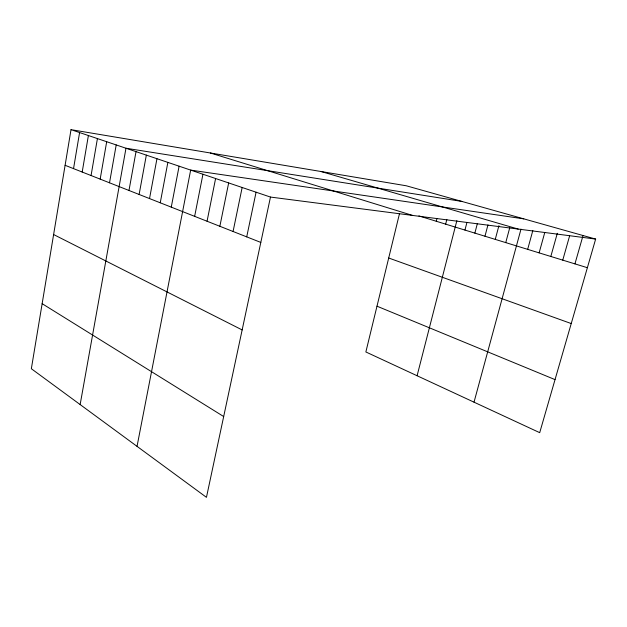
<?xml version="1.0" encoding="UTF-8"?>
<svg xmlns="http://www.w3.org/2000/svg" width="627" height="627" viewBox="0 0 627 627"><rect width="100%" height="100%" fill="white"/><g stroke="black" fill="none" stroke-linecap="round" stroke-linejoin="round"><path stroke-width="0.94" d="M71.016 129.664L31.35 368.731L206.455 497.336L270.48 197.066L71.016 129.664L406.265 185.78L595.65 239.075L539.706 432.669L365.862 351.966L399.423 213.917M73.539 168.624L79.59 132.563M82.192 172.033L88.391 135.534M91.064 175.536L97.42 138.583M100.171 179.118L106.692 141.718M109.521 182.81L116.207 144.931M80.146 404.572L125.98 148.238L461.793 201.408M128.982 190.475L136.02 151.632M139.116 194.472L146.342 155.12M149.532 198.571L156.954 158.702M160.246 202.795L167.864 162.393M171.265 207.137L179.103 166.186M137.039 446.353L190.663 170.097L523.78 218.854M194.644 216.354L202.944 174.243M207.059 221.245L215.602 178.523M219.858 226.284L228.667 182.935M233.072 231.496L242.155 187.497M246.717 236.873L256.082 192.207M436.267 221.26L436.972 218.455M445.656 224.145L446.847 219.426M417.088 375.745L456.856 220.665M464.952 230.078L466.864 222.679M474.866 233.126L477.304 223.8M484.969 236.23L487.947 224.936M495.259 239.389L498.92 225.649M505.746 242.618L509.72 227.82M474.02 402.173L520.998 229.114M527.668 249.358L532.832 230.524M539.126 252.877L544.722 232.672M550.819 256.467L557.309 233.291M562.756 260.142L569.637 235.799M574.935 263.881L583.039 235.533M270.48 197.066L595.65 239.075M321.008 171.508L518.2 229.074M418.883 215.915L587.374 267.705M210.366 152.988L412.542 215.422M388.709 258.01L571.236 323.556M65.098 165.301L260.808 242.422M376.992 306.195L555.036 379.617M53.616 234.537L242.147 329.935M42.142 303.672L223.682 416.54"/></g></svg>
